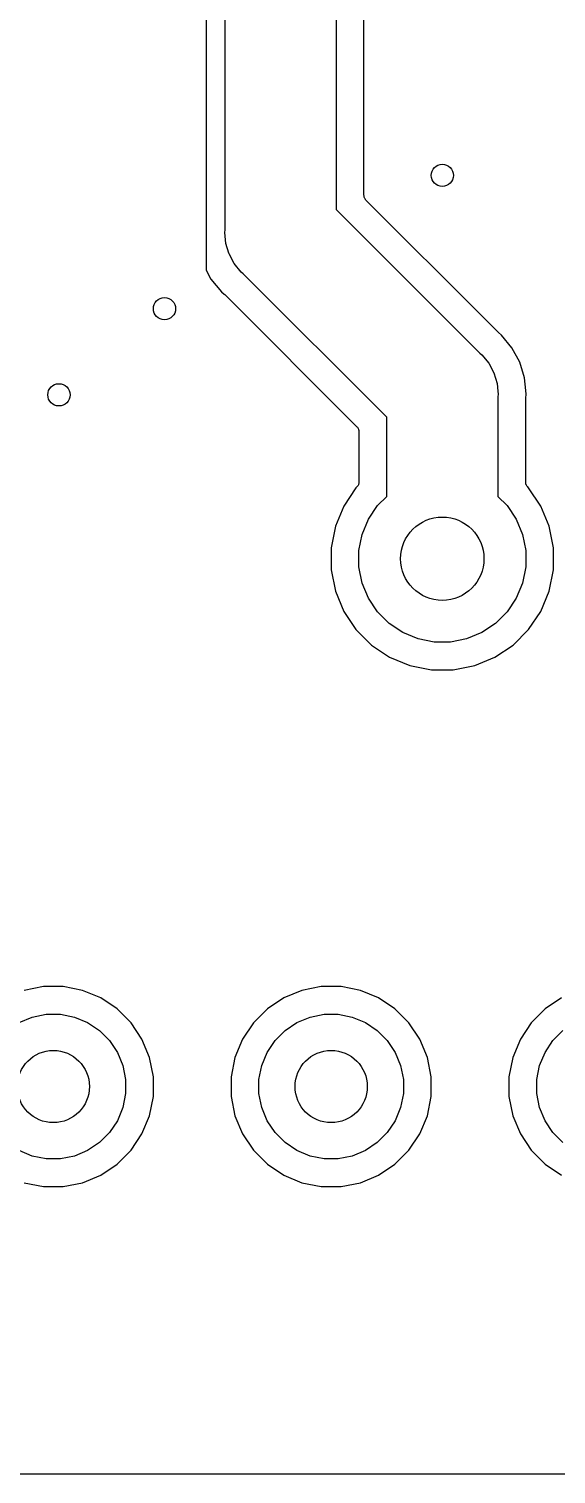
# Model space of a CAD drawing. Extents: x 1.67 to 6.2, y -5.98 to -1.89.
# Drawn here: x 3.034 to 3.407, y -5.983 to -4.959 of the extents above; entities that cross this region are included whole.
import ezdxf

# ---------------------------------------------------------------- set-up
doc = ezdxf.new("R2010")
doc.units = 0
doc.header["$MEASUREMENT"] = 0
doc.layers.add('BLACK', color=7, linetype='CONTINUOUS')

msp = doc.modelspace()

# ---------------------------------------------------------------- linework, layer by layer
at = {"layer": 'BLACK', "linetype": 'CONTINUOUS'}
for p, q in [((3.25157, -2.08468), (3.25157, -5.08724)), ((3.27126, -5.07704), (3.27126, -3.10851)), ((3.15945, -3.19043), (3.15945, -5.13012)), ((3.17283, -5.10161), (3.17283, -4.84918)), ((3.2713, -5.0775), (3.27126, -5.07704)), ((3.27134, -5.07795), (3.2713, -5.0775)), ((3.27135, -5.07797), (3.27134, -5.07795)), ((3.27135, -5.078), (3.27135, -5.07797)), ((3.27148, -5.07843), (3.27135, -5.078)), ((3.27161, -5.07887), (3.27148, -5.07843)), ((3.27162, -5.07889), (3.27161, -5.07887)), ((3.27163, -5.07892), (3.27162, -5.07889)), ((3.27184, -5.07932), (3.27163, -5.07892)), ((3.25157, -5.08724), (3.35324, -5.1889)), ((3.27205, -5.07972), (3.27184, -5.07932)), ((3.27207, -5.07974), (3.27205, -5.07972)), ((3.27208, -5.07977), (3.27207, -5.07974)), ((3.27237, -5.08012), (3.27208, -5.07977)), ((3.27265, -5.08047), (3.27237, -5.08012)), ((3.27269, -5.08051), (3.27265, -5.08047)), ((3.2727, -5.08052), (3.27269, -5.08051)), ((3.27269, -5.08051), (3.27269, -5.08051)), ((3.27269, -5.08051), (3.27269, -5.08051)), ((3.35632, -5.16414), (3.2727, -5.08052)), ((3.17264, -5.10354), (3.17283, -5.10161)), ((3.1734, -5.11126), (3.17264, -5.10354)), ((3.17548, -5.11811), (3.1734, -5.11126)), ((3.17566, -5.11868), (3.17548, -5.11811)), ((3.17931, -5.12552), (3.17566, -5.11868)), ((3.15945, -5.13012), (3.16286, -5.13651)), ((3.18423, -5.13152), (3.17931, -5.12552)), ((3.16286, -5.13651), (3.17024, -5.1455)), ((3.18573, -5.13275), (3.18423, -5.13152)), ((3.2874, -5.23442), (3.18573, -5.13275)), ((3.17024, -5.1455), (3.17231, -5.1472)), ((3.17231, -5.1472), (3.17236, -5.14724)), ((3.17236, -5.14724), (3.17251, -5.14739)), ((3.17251, -5.14739), (3.17267, -5.14752)), ((3.17267, -5.14752), (3.26628, -5.24113)), ((3.36631, -5.17413), (3.35632, -5.16414)), ((3.36647, -5.17426), (3.36631, -5.17413)), ((3.36661, -5.17441), (3.36647, -5.17426)), ((3.36667, -5.17445), (3.36661, -5.17441)), ((3.36873, -5.17615), (3.36667, -5.17445)), ((3.37611, -5.18514), (3.36873, -5.17615)), ((3.35324, -5.1889), (3.35475, -5.19014)), ((3.35475, -5.19014), (3.35967, -5.19613)), ((3.3816, -5.1954), (3.37611, -5.18514)), ((3.35967, -5.19613), (3.36332, -5.20297)), ((3.38497, -5.20653), (3.3816, -5.1954)), ((3.36332, -5.20297), (3.36557, -5.21039)), ((3.36557, -5.21039), (3.36612, -5.21597)), ((3.38585, -5.21545), (3.38497, -5.20653)), ((3.36612, -5.21597), (3.36633, -5.21811)), ((3.36633, -5.21811), (3.36614, -5.22004)), ((3.36614, -5.22004), (3.36614, -5.2905)), ((3.38583, -5.22118), (3.38585, -5.22098)), ((3.38583, -5.22125), (3.38583, -5.22118)), ((3.38583, -5.28031), (3.38583, -5.22125)), ((3.38611, -5.21811), (3.38585, -5.21545)), ((3.38585, -5.21545), (3.38585, -5.21545)), ((3.38585, -5.22077), (3.38611, -5.21811)), ((3.38585, -5.22098), (3.38585, -5.22077)), ((3.26628, -5.24113), (3.26629, -5.24114)), ((3.26629, -5.24114), (3.26629, -5.24114)), ((3.26629, -5.24114), (3.26629, -5.24114)), ((3.26629, -5.24114), (3.26632, -5.24118)), ((3.26632, -5.24118), (3.26661, -5.24154)), ((3.26661, -5.24154), (3.26689, -5.24189)), ((3.26689, -5.24189), (3.26691, -5.24191)), ((3.26691, -5.24191), (3.26692, -5.24193)), ((3.26692, -5.24193), (3.26713, -5.24233)), ((3.26713, -5.24233), (3.26735, -5.24273)), ((3.26735, -5.24273), (3.26735, -5.24276)), ((3.26735, -5.24276), (3.26736, -5.24278)), ((3.26736, -5.24278), (3.26749, -5.24322)), ((3.2874, -5.2905), (3.2874, -5.23442)), ((3.26749, -5.24322), (3.26762, -5.24365)), ((3.26762, -5.24365), (3.26763, -5.24368)), ((3.26763, -5.24368), (3.26763, -5.2437)), ((3.26763, -5.2437), (3.26767, -5.24416)), ((3.26767, -5.24416), (3.26772, -5.24461)), ((3.26772, -5.24461), (3.26772, -5.28031)), ((3.26628, -5.28379), (3.26561, -5.28445)), ((3.26656, -5.28344), (3.26628, -5.28379)), ((3.26686, -5.28309), (3.26656, -5.28344)), ((3.26687, -5.28306), (3.26686, -5.28309)), ((3.26688, -5.28304), (3.26687, -5.28306)), ((3.2671, -5.28265), (3.26688, -5.28304)), ((3.26732, -5.28225), (3.2671, -5.28265)), ((3.26733, -5.28222), (3.26732, -5.28225)), ((3.26734, -5.2822), (3.26733, -5.28222)), ((3.26747, -5.28176), (3.26734, -5.2822)), ((3.26761, -5.28133), (3.26747, -5.28176)), ((3.26762, -5.28128), (3.26761, -5.2813)), ((3.26761, -5.2813), (3.26761, -5.28133)), ((3.26767, -5.28083), (3.26762, -5.28128)), ((3.26772, -5.28038), (3.26767, -5.28083)), ((3.26772, -5.28031), (3.26772, -5.28032)), ((3.26772, -5.28032), (3.26772, -5.28032)), ((3.26772, -5.28032), (3.26772, -5.28032)), ((3.26772, -5.28032), (3.26772, -5.28038)), ((3.38587, -5.28076), (3.38583, -5.28031)), ((3.38591, -5.28121), (3.38587, -5.28076)), ((3.38592, -5.28124), (3.38591, -5.28121)), ((3.38592, -5.28126), (3.38592, -5.28124)), ((3.38605, -5.2817), (3.38592, -5.28126)), ((3.38618, -5.28213), (3.38605, -5.2817)), ((3.38619, -5.28216), (3.38618, -5.28213)), ((3.3862, -5.28218), (3.38619, -5.28216)), ((3.38641, -5.28258), (3.3862, -5.28218)), ((3.38662, -5.28299), (3.38641, -5.28258)), ((3.38664, -5.28301), (3.38662, -5.28299)), ((3.38665, -5.28303), (3.38664, -5.28301)), ((3.38694, -5.28338), (3.38665, -5.28303)), ((3.38722, -5.28374), (3.38694, -5.28338)), ((3.38726, -5.28377), (3.38722, -5.28374)), ((3.38726, -5.28378), (3.38726, -5.28377)), ((3.38726, -5.28377), (3.38726, -5.28377)), ((3.38727, -5.28379), (3.38726, -5.28378)), ((3.38793, -5.28445), (3.38727, -5.28379)), ((3.26561, -5.28445), (3.25699, -5.29735)), ((3.2809, -5.297), (3.2874, -5.2905)), ((3.36614, -5.2905), (3.37264, -5.297)), ((3.39655, -5.29735), (3.38793, -5.28445)), ((3.25699, -5.29735), (3.25106, -5.31168)), ((3.27444, -5.30667), (3.2809, -5.297)), ((3.37264, -5.297), (3.37911, -5.30667)), ((3.40249, -5.31168), (3.39655, -5.29735)), ((3.25106, -5.31168), (3.24803, -5.32689)), ((3.26999, -5.31742), (3.27444, -5.30667)), ((3.37911, -5.30667), (3.38356, -5.31742)), ((3.40551, -5.32689), (3.40249, -5.31168)), ((3.26772, -5.32883), (3.26999, -5.31742)), ((3.38356, -5.31742), (3.38583, -5.32883)), ((3.24803, -5.32689), (3.24803, -5.3424)), ((3.26772, -5.34046), (3.26772, -5.32883)), ((3.38583, -5.32883), (3.38583, -5.34046)), ((3.40551, -5.3424), (3.40551, -5.32689)), ((3.24803, -5.3424), (3.25106, -5.35761)), ((3.26999, -5.35187), (3.26772, -5.34046)), ((3.38583, -5.34046), (3.38356, -5.35187)), ((3.40249, -5.35761), (3.40551, -5.3424)), ((3.27444, -5.36262), (3.26999, -5.35187)), ((3.38356, -5.35187), (3.37911, -5.36262)), ((3.25106, -5.35761), (3.25699, -5.37194)), ((3.2809, -5.37229), (3.27444, -5.36262)), ((3.37911, -5.36262), (3.37264, -5.37229)), ((3.39655, -5.37194), (3.40249, -5.35761)), ((3.25699, -5.37194), (3.26561, -5.38484)), ((3.28913, -5.38052), (3.2809, -5.37229)), ((3.37264, -5.37229), (3.36442, -5.38052)), ((3.38793, -5.38484), (3.39655, -5.37194)), ((3.26561, -5.38484), (3.27658, -5.39581)), ((3.2988, -5.38698), (3.28913, -5.38052)), ((3.36442, -5.38052), (3.35474, -5.38698)), ((3.37697, -5.39581), (3.38793, -5.38484)), ((3.27658, -5.39581), (3.28947, -5.40442)), ((3.30955, -5.39143), (3.2988, -5.38698)), ((3.32096, -5.3937), (3.30955, -5.39143)), ((3.33259, -5.3937), (3.32096, -5.3937)), ((3.344, -5.39143), (3.33259, -5.3937)), ((3.35474, -5.38698), (3.344, -5.39143)), ((3.36407, -5.40442), (3.37697, -5.39581)), ((3.28947, -5.40442), (3.3038, -5.41036)), ((3.34974, -5.41036), (3.36407, -5.40442)), ((3.3038, -5.41036), (3.31902, -5.41339)), ((3.31902, -5.41339), (3.33453, -5.41339)), ((3.33453, -5.41339), (3.34974, -5.41036)), ((3.0442, -5.6378), (3.03051, -5.64052)), ((3.05816, -5.6378), (3.0442, -5.6378)), ((3.07185, -5.64052), (3.05816, -5.6378)), ((3.08475, -5.64586), (3.07185, -5.64052)), ((3.22736, -5.64052), (3.21446, -5.64586)), ((3.24105, -5.6378), (3.22736, -5.64052)), ((3.25501, -5.6378), (3.24105, -5.6378)), ((3.2687, -5.64052), (3.25501, -5.6378)), ((3.2816, -5.64586), (3.2687, -5.64052)), ((3.09636, -5.65362), (3.08475, -5.64586)), ((3.21446, -5.64586), (3.20286, -5.65362)), ((3.29321, -5.65362), (3.2816, -5.64586)), ((3.41131, -5.64586), (3.39971, -5.65362)), ((3.02694, -5.66331), (3.03625, -5.65945)), ((3.03625, -5.65945), (3.04614, -5.65748)), ((3.04614, -5.65748), (3.05622, -5.65748)), ((3.05622, -5.65748), (3.06611, -5.65945)), ((3.06611, -5.65945), (3.07542, -5.66331)), ((3.10623, -5.66349), (3.09636, -5.65362)), ((3.20286, -5.65362), (3.19299, -5.66349)), ((3.22379, -5.66331), (3.2331, -5.65945)), ((3.2331, -5.65945), (3.24299, -5.65748)), ((3.24299, -5.65748), (3.25307, -5.65748)), ((3.25307, -5.65748), (3.26296, -5.65945)), ((3.26296, -5.65945), (3.27227, -5.66331)), ((3.30308, -5.66349), (3.29321, -5.65362)), ((3.39971, -5.65362), (3.38984, -5.66349)), ((3.07542, -5.66331), (3.08381, -5.66891)), ((3.08381, -5.66891), (3.09094, -5.67604)), ((3.11398, -5.67509), (3.10623, -5.66349)), ((3.19299, -5.66349), (3.18523, -5.67509)), ((3.20828, -5.67604), (3.21541, -5.66891)), ((3.21541, -5.66891), (3.22379, -5.66331)), ((3.27227, -5.66331), (3.28066, -5.66891)), ((3.28066, -5.66891), (3.28779, -5.67604)), ((3.31083, -5.67509), (3.30308, -5.66349)), ((3.38984, -5.66349), (3.38208, -5.67509)), ((3.40513, -5.67604), (3.41226, -5.66891)), ((3.09094, -5.67604), (3.09654, -5.68442)), ((3.11932, -5.68799), (3.11398, -5.67509)), ((3.18523, -5.67509), (3.17989, -5.68799)), ((3.20268, -5.68442), (3.20828, -5.67604)), ((3.28779, -5.67604), (3.29339, -5.68442)), ((3.31617, -5.68799), (3.31083, -5.67509)), ((3.38208, -5.67509), (3.37674, -5.68799)), ((3.39953, -5.68442), (3.40513, -5.67604)), ((3.09654, -5.68442), (3.1004, -5.69373)), ((3.12205, -5.70168), (3.11932, -5.68799)), ((3.17989, -5.68799), (3.17717, -5.70168)), ((3.19882, -5.69373), (3.20268, -5.68442)), ((3.29339, -5.68442), (3.29725, -5.69373)), ((3.3189, -5.70168), (3.31617, -5.68799)), ((3.37674, -5.68799), (3.37402, -5.70168)), ((3.39567, -5.69373), (3.39953, -5.68442)), ((3.1004, -5.69373), (3.10236, -5.70362)), ((3.10236, -5.70362), (3.10236, -5.7137)), ((3.12205, -5.71564), (3.12205, -5.70168)), ((3.17717, -5.70168), (3.17717, -5.71564)), ((3.19685, -5.70362), (3.19882, -5.69373)), ((3.19685, -5.7137), (3.19685, -5.70362)), ((3.29725, -5.69373), (3.29921, -5.70362)), ((3.29921, -5.70362), (3.29921, -5.7137)), ((3.3189, -5.71564), (3.3189, -5.70168)), ((3.37402, -5.70168), (3.37402, -5.71564)), ((3.3937, -5.70362), (3.39567, -5.69373)), ((3.3937, -5.7137), (3.3937, -5.70362)), ((3.10236, -5.7137), (3.1004, -5.72359)), ((3.19882, -5.72359), (3.19685, -5.7137)), ((3.29921, -5.7137), (3.29725, -5.72359)), ((3.39567, -5.72359), (3.3937, -5.7137)), ((3.1004, -5.72359), (3.09654, -5.7329)), ((3.11932, -5.72933), (3.12205, -5.71564)), ((3.17717, -5.71564), (3.17989, -5.72933)), ((3.20268, -5.7329), (3.19882, -5.72359)), ((3.29725, -5.72359), (3.29339, -5.7329)), ((3.31617, -5.72933), (3.3189, -5.71564)), ((3.37402, -5.71564), (3.37674, -5.72933)), ((3.39953, -5.7329), (3.39567, -5.72359)), ((3.09654, -5.7329), (3.09094, -5.74129)), ((3.11398, -5.74223), (3.11932, -5.72933)), ((3.17989, -5.72933), (3.18523, -5.74223)), ((3.20828, -5.74129), (3.20268, -5.7329)), ((3.29339, -5.7329), (3.28779, -5.74129)), ((3.31083, -5.74223), (3.31617, -5.72933)), ((3.37674, -5.72933), (3.38208, -5.74223)), ((3.40513, -5.74129), (3.39953, -5.7329)), ((3.09094, -5.74129), (3.08381, -5.74842)), ((3.10623, -5.75384), (3.11398, -5.74223)), ((3.18523, -5.74223), (3.19299, -5.75384)), ((3.21541, -5.74842), (3.20828, -5.74129)), ((3.28779, -5.74129), (3.28066, -5.74842)), ((3.30308, -5.75384), (3.31083, -5.74223)), ((3.38208, -5.74223), (3.38984, -5.75384)), ((3.41226, -5.74842), (3.40513, -5.74129)), ((3.03625, -5.75788), (3.02694, -5.75402)), ((3.07542, -5.75402), (3.06611, -5.75788)), ((3.08381, -5.74842), (3.07542, -5.75402)), ((3.09636, -5.76371), (3.10623, -5.75384)), ((3.19299, -5.75384), (3.20286, -5.76371)), ((3.22379, -5.75402), (3.21541, -5.74842)), ((3.2331, -5.75788), (3.22379, -5.75402)), ((3.27227, -5.75402), (3.26296, -5.75788)), ((3.28066, -5.74842), (3.27227, -5.75402)), ((3.29321, -5.76371), (3.30308, -5.75384)), ((3.38984, -5.75384), (3.39971, -5.76371)), ((3.04614, -5.75984), (3.03625, -5.75788)), ((3.05622, -5.75984), (3.04614, -5.75984)), ((3.06611, -5.75788), (3.05622, -5.75984)), ((3.08475, -5.77146), (3.09636, -5.76371)), ((3.20286, -5.76371), (3.21446, -5.77146)), ((3.24299, -5.75984), (3.2331, -5.75788)), ((3.25307, -5.75984), (3.24299, -5.75984)), ((3.26296, -5.75788), (3.25307, -5.75984)), ((3.2816, -5.77146), (3.29321, -5.76371)), ((3.39971, -5.76371), (3.41131, -5.77146)), ((3.07185, -5.7768), (3.08475, -5.77146)), ((3.21446, -5.77146), (3.22736, -5.7768)), ((3.2687, -5.7768), (3.2816, -5.77146)), ((3.03051, -5.7768), (3.0442, -5.77953)), ((3.0442, -5.77953), (3.05816, -5.77953)), ((3.05816, -5.77953), (3.07185, -5.7768)), ((3.22736, -5.7768), (3.24105, -5.77953)), ((3.24105, -5.77953), (3.25501, -5.77953)), ((3.25501, -5.77953), (3.2687, -5.7768)), ((6.06271, -5.98327), (1.81228, -5.98327))]:
    msp.add_line(p, q, dxfattribs=at)
at = {"layer": 'BLACK'}
for centre, radius in [((3.32677, -5.06299), 0.00787), ((3.12992, -5.15748), 0.00787), ((3.05512, -5.2185), 0.00787), ((3.32677, -5.33465), 0.02953), ((3.05118, -5.70866), 0.02559), ((3.24803, -5.70866), 0.02559)]:
    msp.add_circle(centre, radius, dxfattribs=at)

doc.saveas('drawing.dxf')
